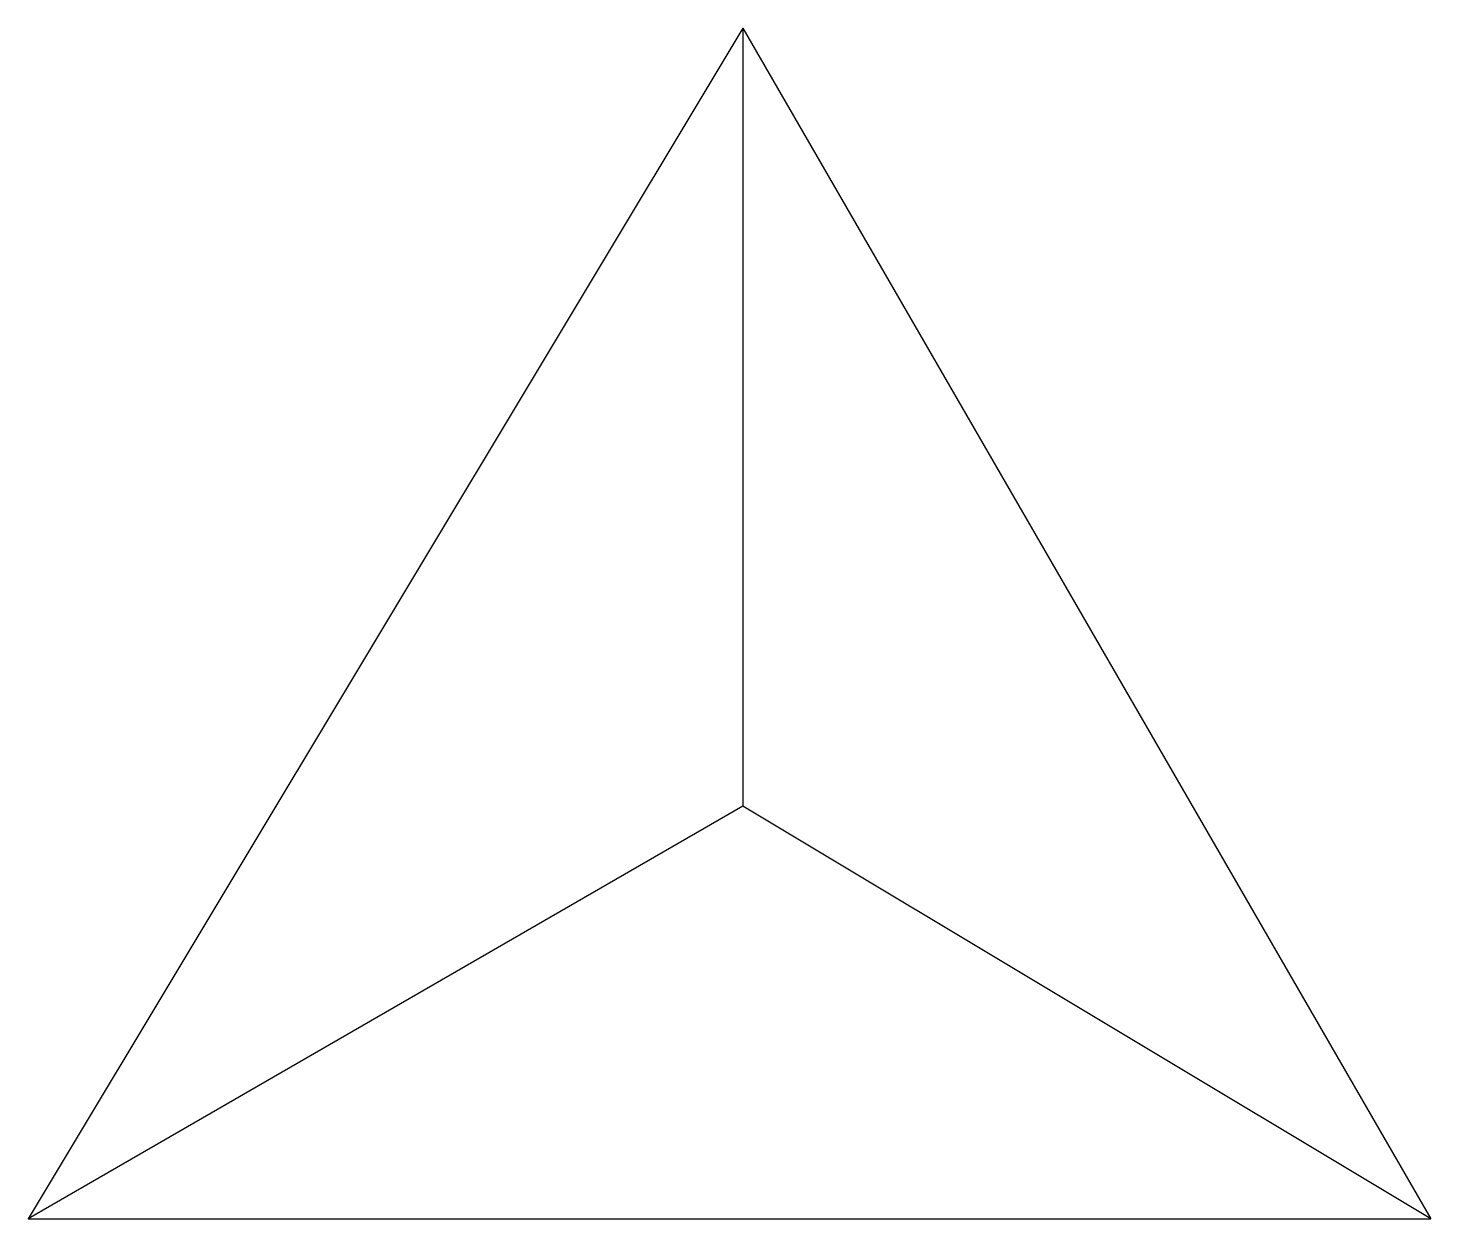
# Model space of a CAD drawing. Extents: x 0 to 26.5, y 0 to 22.5.
import ezdxf

# ---------------------------------------------------------------- set-up
doc = ezdxf.new("R2010")
doc.units = 0
doc.layers.get('0').update_dxf_attribs({"linetype": 'CONTINUOUS'})

msp = doc.modelspace()

# ---------------------------------------------------------------- linework, layer by layer
at = {"color": 7}
for p, q in [((13.5, 22.5), (0, 0)), ((13.5, 22.5), (26.5, 0)), ((13.5, 22.5), (13.5, 7.8)), ((13.5, 7.8), (0, 0)), ((26.5, 0), (13.5, 7.8)), ((0, 0), (26.5, 0))]:
    msp.add_line(p, q, dxfattribs=at)

doc.saveas('drawing.dxf')
